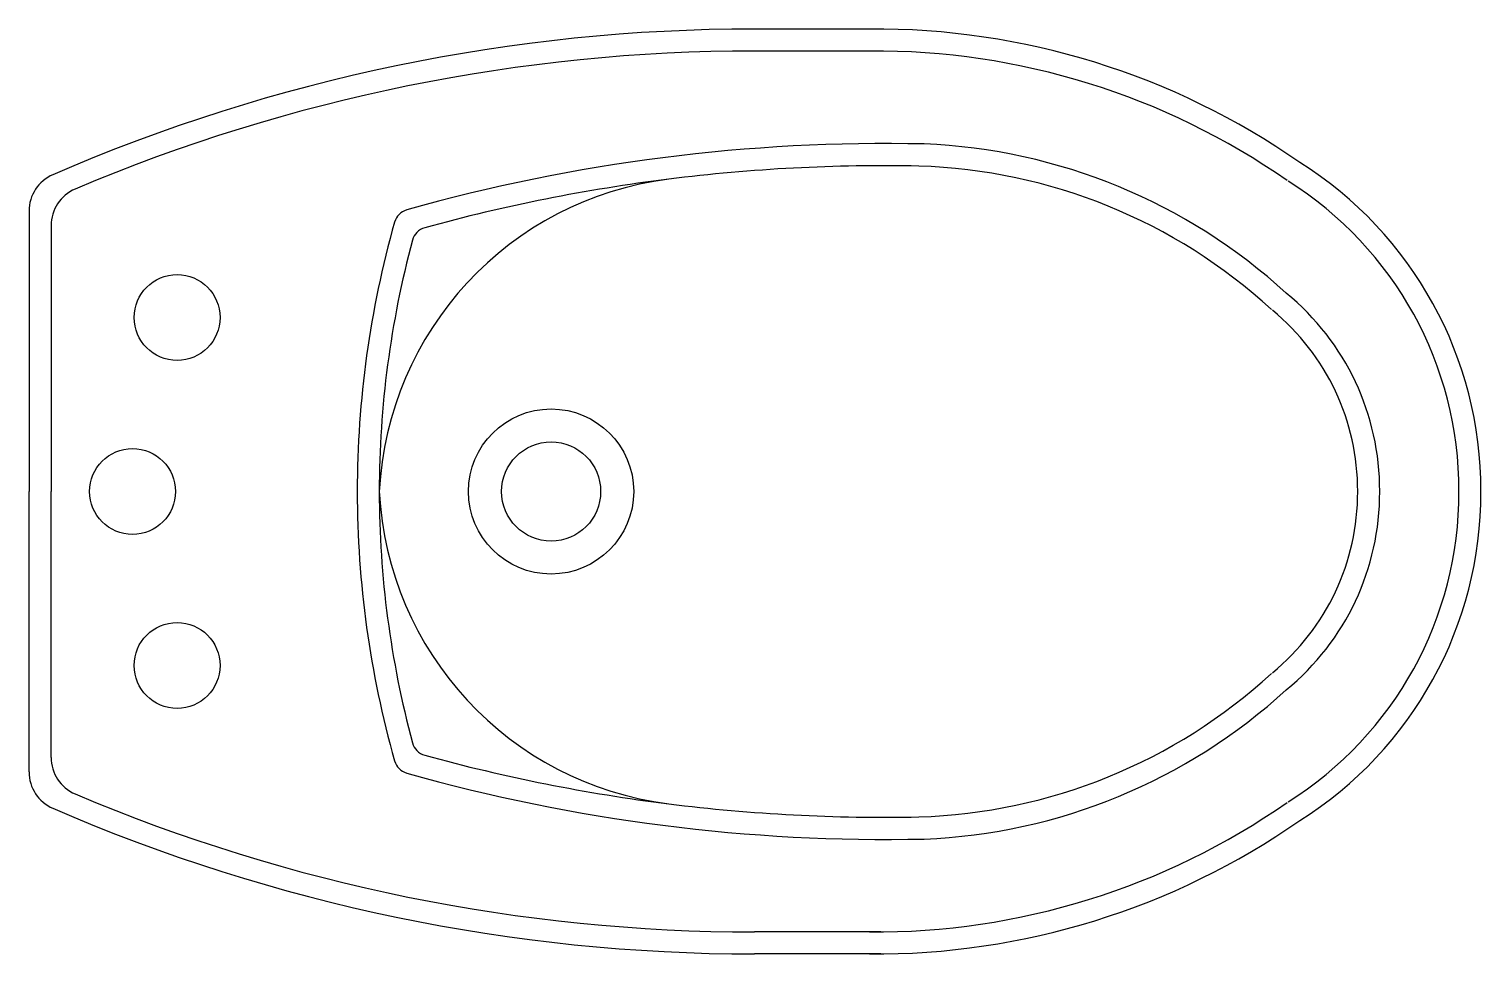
# Model space of a CAD drawing. Extents: x 238.528 to 239.188, y 110.444 to 110.864.
import ezdxf

# ---------------------------------------------------------------- set-up
doc = ezdxf.new("R2010")
doc.units = 0
doc.header["$MEASUREMENT"] = 0
doc.layers.add('01', color=1, linetype='CONTINUOUS')

msp = doc.modelspace()

# ---------------------------------------------------------------- linework, layer by layer
at = {"layer": '01'}
for p, q in [((238.91509, 110.86413), (238.85775, 110.86413)), ((238.91509, 110.85413), (238.85775, 110.85413)), ((238.52843, 110.78148), (238.52843, 110.65413)), ((238.53843, 110.77489), (238.53843, 110.65413)), ((238.52843, 110.52677), (238.52843, 110.65413)), ((238.53843, 110.53336), (238.53843, 110.65413)), ((238.91509, 110.45413), (238.85775, 110.45413)), ((238.91509, 110.44413), (238.85775, 110.44413))]:
    msp.add_line(p, q, dxfattribs=at)
for centre, radius in [((238.59564, 110.73313), 0.0195), ((238.76543, 110.65413), 0.0375), ((238.76543, 110.65413), 0.0225), ((238.57543, 110.65413), 0.0195), ((238.59564, 110.57513), 0.0195)]:
    msp.add_circle(centre, radius, dxfattribs=at)
for centre, radius, start, end in [((238.85775, 110.06413), 0.8, 90, 113.46015), ((238.9125, 110.52714), 0.337, 55.10129, 90.44081), ((238.85775, 110.06413), 0.79, 90, 112.97408), ((238.9125, 110.52714), 0.327, 55.10129, 90.44081), ((238.91744, 110.01207), 0.80006, 88.75953, 105.77772), ((238.92436, 110.55339), 0.25876, 47.49352, 87.69564), ((238.91644, 110.01713), 0.78492, 88.83372, 97.14107), ((238.92497, 110.55436), 0.24763, 47.44636, 88.27524), ((239.01188, 110.65476), 0.17567, 359.79389, 57.87335), ((238.54643, 110.78148), 0.018, 113.46015, 180), ((238.8378, 110.6466), 0.15055, 97.22211, 177.13314), ((238.91644, 110.01713), 0.78492, 97.14107, 105.39345), ((239.01188, 110.65476), 0.16567, 359.79389, 57.87335), ((238.55643, 110.77489), 0.018, 112.97408, 180), ((238.70208, 110.77429), 0.008, 105.77803, 164.2254), ((239.12743, 110.65413), 0.45, 164.2254, 180), ((238.71021, 110.76617), 0.008, 105.39345, 164.96758), ((239.12743, 110.65413), 0.44, 164.96758, 180), ((239.02603, 110.65469), 0.11556, 359.72049, 50.72213), ((239.02603, 110.65469), 0.10556, 359.72049, 50.72213), ((239.12743, 110.65413), 0.45, 180, 195.7746), ((239.12743, 110.65413), 0.44, 180, 195.03242), ((238.8378, 110.66166), 0.15055, 182.86686, 262.77789), ((239.02603, 110.65356), 0.10556, 309.27787, 0.27951), ((239.02603, 110.65356), 0.11556, 309.27787, 0.27951), ((239.01188, 110.65349), 0.16567, 302.12665, 0.20611), ((239.01188, 110.65349), 0.17567, 302.12665, 0.20611), ((238.92497, 110.75389), 0.24763, 271.72476, 312.55364), ((238.92436, 110.75486), 0.25876, 272.30436, 312.50648), ((238.71021, 110.54208), 0.008, 195.03242, 254.60655), ((238.55643, 110.53336), 0.018, 180, 247.02592), ((238.70208, 110.53397), 0.008, 195.7746, 254.22197), ((238.91644, 111.29113), 0.78492, 254.60655, 262.85893), ((238.54643, 110.52677), 0.018, 180, 246.53985), ((238.91744, 111.29618), 0.80006, 254.22228, 271.24047), ((238.85775, 111.24413), 0.79, 247.02592, 270), ((238.85775, 111.24413), 0.8, 246.53985, 270), ((238.91644, 111.29113), 0.78492, 262.85893, 271.16628), ((238.9125, 110.78111), 0.327, 269.55919, 304.89871), ((238.9125, 110.78111), 0.337, 269.55919, 304.89871)]:
    msp.add_arc(centre, radius, start, end, dxfattribs=at)

doc.saveas('drawing.dxf')
